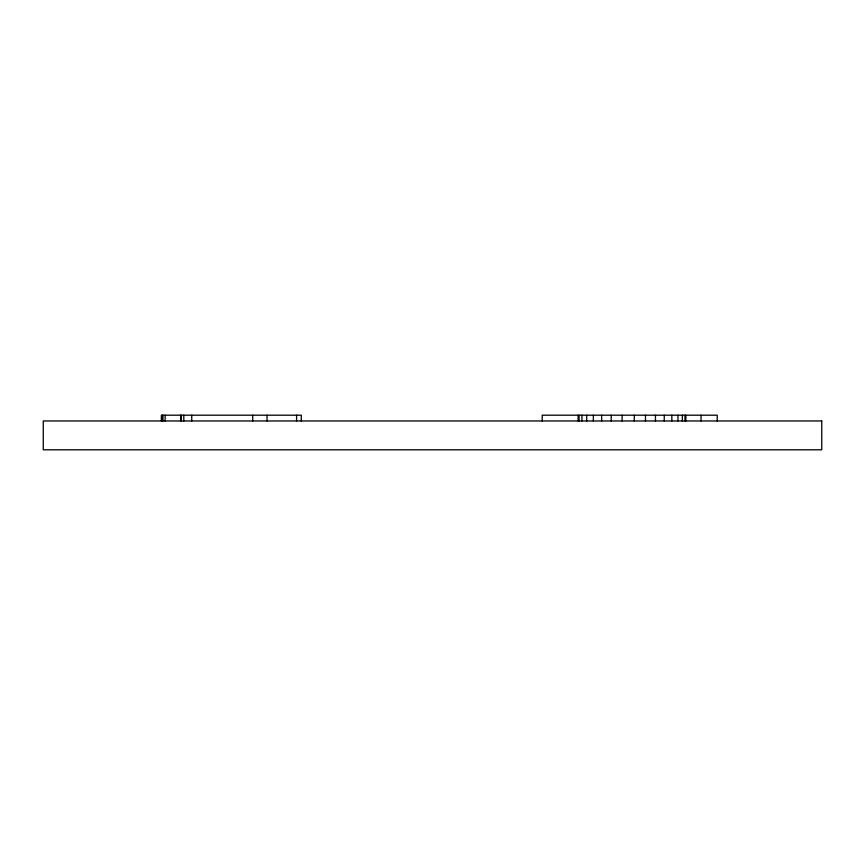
<?xml version="1.0" encoding="UTF-8"?>
<svg xmlns="http://www.w3.org/2000/svg" width="865" height="865" viewBox="0 0 865 865"><rect width="100%" height="100%" fill="white"/><g stroke="black" fill="none" stroke-linecap="round" stroke-linejoin="round"><path stroke-width="1.3" d="M717.226 420.963L717.226 415.2L542.225 415.2L542.225 420.963M701.028 415.2L701.028 420.963M685.837 415.2L685.837 420.963M684.961 415.2L684.961 420.963M682.344 415.2L682.344 420.963M677.965 415.2L677.965 420.963M671.846 415.2L671.846 420.963M664.244 415.2L664.244 420.963M655.454 415.2L655.454 420.963M645.474 415.2L645.474 420.963M634.283 415.2L634.283 420.963M622.097 415.2L622.097 420.963M611.209 415.2L611.209 420.963M601.629 415.2L601.629 420.963M593.358 415.2L593.358 420.963M586.697 415.2L586.697 420.963M581.94 415.2L581.94 420.963M579.074 415.2L579.074 420.963M578.123 415.2L578.123 420.963M301.29 420.963L301.29 415.2L161.355 415.2L161.355 420.963M296.587 415.2L296.587 420.963M267.036 415.2L267.036 420.963M252.677 415.2L252.677 420.963M191.738 415.2L191.738 420.963M183.812 415.2L183.812 420.963M181.001 415.2L181.001 420.963M180.688 415.2L180.688 420.963M165.129 415.2L165.129 420.963M162.966 415.2L162.966 420.963M162.188 415.2L162.188 420.963M821.75 420.963L43.25 420.963L43.25 449.8L821.75 449.8L821.75 420.963"/></g></svg>
